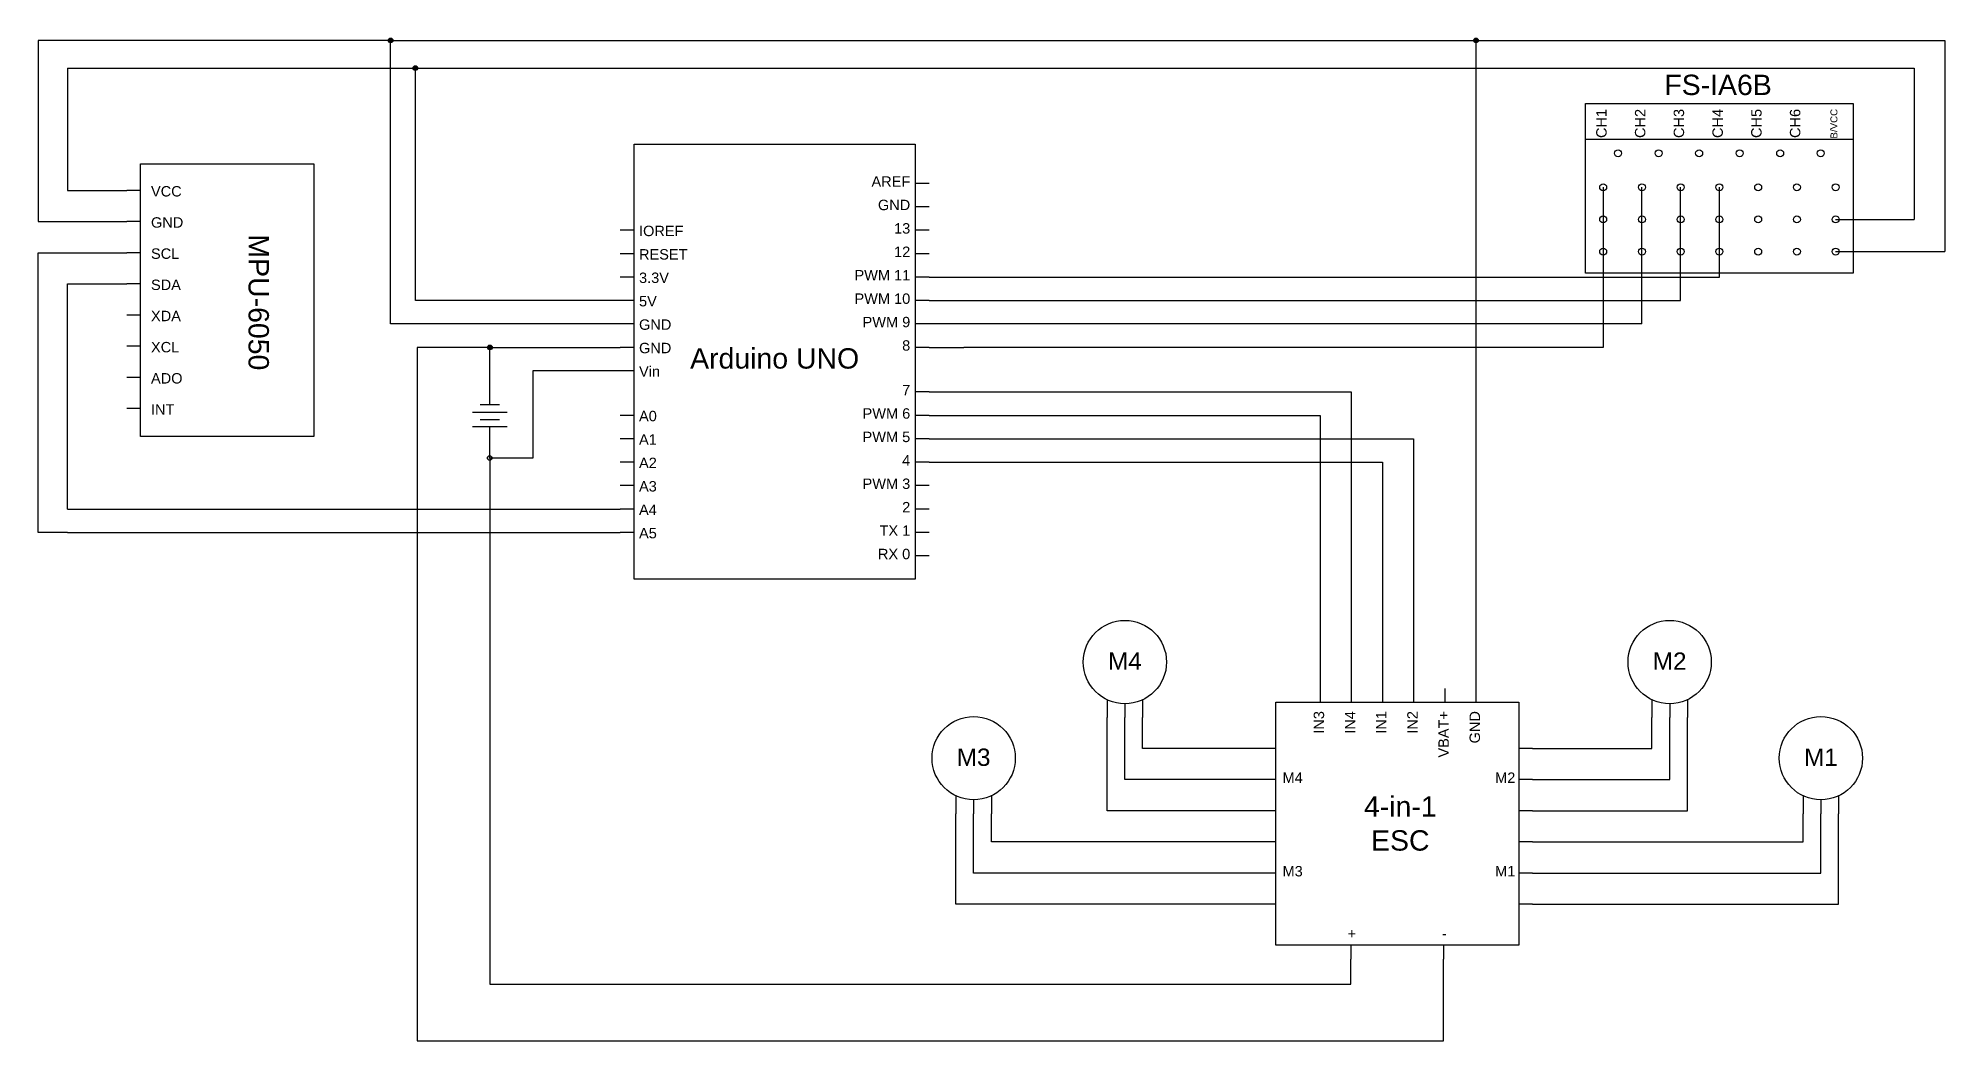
# Model space of a CAD drawing. Header units: millimetres. Extents: x 121140 to 670587, y 160574 to 449491.
import ezdxf

# ---------------------------------------------------------------- set-up
doc = ezdxf.new("R2010")
doc.units = ezdxf.units.MM
doc.styles.get("Standard").update_dxf_attribs({"font": 'arial.ttf'})

msp = doc.modelspace()

# ---------------------------------------------------------------- hatches: boundary and pattern name
h = msp.add_hatch()
h.set_pattern_fill('ANGLE', color=256)
h.set_pattern_definition([(0, (-28551.094, 120304.765), (0, 6.985), [5.08, -1.905]), (90, (-28551.094, 120304.765), (-6.985, 4e-16), [5.08, -1.905])])
h.paths.add_polyline_path([(222043, 448818, 1), (223389, 448818, 1)])
h = msp.add_hatch()
h.set_pattern_fill('ANGLE', color=256)
h.set_pattern_definition([(0, (284207.8446, 120304.765), (0, 6.985), [5.08, -1.905]), (90, (284207.8446, 120304.765), (-6.985, 4e-16), [5.08, -1.905])])
h.paths.add_polyline_path([(534802, 448818, 1), (536148, 448818, 1)])
h = msp.add_hatch()
h.set_pattern_fill('ANGLE', color=256)
h.set_pattern_definition([(0, (-21408.4944, 112355.737), (0, 6.985), [5.08, -1.905]), (90, (-21408.4944, 112355.737), (-6.985, 4e-16), [5.08, -1.905])])
h.paths.add_polyline_path([(229186, 440869, 1), (230532, 440869, 1)])
h = msp.add_hatch()
h.set_pattern_fill('ANGLE', color=256)
h.set_pattern_definition([(0, (0, 0), (0, 6.985), [5.08, -1.905]), (90, (0, 0), (-6.985, 4e-16), [5.08, -1.905])])
h.paths.add_polyline_path([(251267, 329186), (251267, 328513), (251940, 328513, 0.4142136)])
h.paths.add_polyline_path([(251267, 328513), (251267, 329186, 0.4142136), (250594, 328513, 0.4142136), (251267, 327840)])
h.paths.add_polyline_path([(251940, 328513), (251267, 328513), (251267, 327840, 0.4142136)])
h.paths.add_polyline_path([(250635, 360393), (251308, 360393), (251981, 360393, 1)])
h = msp.add_hatch()
h.set_pattern_fill('ANGLE', color=256)
h.set_pattern_definition([(0, (40.497, 31879.8126), (0, 6.985), [5.08, -1.905]), (90, (40.497, 31879.8126), (-6.985, 4e-16), [5.08, -1.905])])
h.paths.add_polyline_path([(250635, 360393, 1), (251981, 360393, 1)])

# ---------------------------------------------------------------- linework, layer by layer
for p, q in [((129598, 448818), (121140, 448818)), ((121140, 448818), (121140, 396623)), ((222716, 448818), (129598, 448818)), ((222716, 367141), (222716, 448818)), ((222716, 448818), (535475, 448818)), ((535475, 448818), (535475, 262148)), ((535475, 448818), (670587, 448818)), ((670587, 448818), (670587, 387977)), ((129598, 440869), (229859, 440869)), ((129598, 440869), (129598, 405605)), ((229859, 373889), (229859, 440869)), ((229859, 440869), (526493, 440869)), ((526493, 440869), (661766, 440869)), ((661766, 440869), (661766, 397255)), ((644186, 420289), (567045, 420289)), ((377898, 407630), (373898, 407630)), ((129598, 405605), (146675, 405605)), ((150675, 405605), (146675, 405605)), ((572124, 406533), (572124, 360393)), ((583288, 367141), (583288, 406533)), ((594452, 373889), (594452, 406533)), ((605615, 380637), (605615, 406533)), ((121140, 396623), (146675, 396623)), ((150675, 396623), (146675, 396623)), ((377898, 400882), (373898, 400882)), ((377898, 400882), (373898, 400882)), ((639107, 397255), (661766, 397255)), ((292849, 394134), (288849, 394134)), ((377898, 394134), (373898, 394134)), ((121140, 307056), (121140, 387642)), ((121140, 387642), (146675, 387642)), ((150675, 387642), (146675, 387642)), ((292849, 387386), (288849, 387386)), ((292849, 387386), (288849, 387386)), ((377898, 387386), (373898, 387386)), ((639107, 387977), (670587, 387977)), ((292849, 380637), (288849, 380637)), ((377898, 380637), (373898, 380637)), ((377898, 380637), (605615, 380637)), ((129598, 313804), (129598, 378660)), ((129598, 378660), (146675, 378660)), ((150675, 378660), (146675, 378660)), ((292849, 373889), (229859, 373889)), ((292849, 373889), (288849, 373889)), ((377898, 373889), (373898, 373889)), ((377898, 373889), (594452, 373889)), ((150675, 369679), (146675, 369679)), ((292849, 367141), (222716, 367141)), ((292849, 367141), (288849, 367141)), ((377898, 367141), (373898, 367141)), ((583288, 367141), (377898, 367141)), ((150675, 360697), (146675, 360697)), ((251308, 360393), (230391, 360393)), ((230391, 360393), (230391, 160574)), ((251308, 343886), (251308, 360393)), ((251308, 360393), (288849, 360393)), ((292849, 360393), (288849, 360393)), ((377898, 360393), (373898, 360393)), ((377898, 360393), (387898, 360393)), ((572124, 360393), (387898, 360393)), ((150675, 351715), (146675, 351715)), ((288849, 353645), (263692, 353645)), ((263692, 353645), (263692, 328513)), ((292849, 353645), (288849, 353645)), ((377898, 347545), (373898, 347545)), ((377898, 347545), (499549, 347545)), ((499549, 347545), (499549, 262148)), ((150675, 342734), (146675, 342734)), ((246267, 341699), (256267, 341699)), ((248508, 343886), (254108, 343886)), ((292849, 340797), (288849, 340797)), ((377898, 340797), (373898, 340797)), ((377898, 340797), (373898, 340797)), ((377898, 340797), (490567, 340797)), ((490567, 340797), (490567, 262148)), ((246267, 337568), (256267, 337568)), ((248508, 339604), (254108, 339604)), ((251267, 328513), (251267, 337568)), ((292849, 334049), (288849, 334049)), ((292849, 334049), (288849, 334049)), ((377898, 334049), (373898, 334049)), ((377898, 334049), (517512, 334049)), ((517512, 334049), (517512, 262148)), ((263692, 328513), (251267, 328513)), ((251267, 328513), (251267, 176877)), ((292849, 327300), (288849, 327300)), ((377898, 327300), (373898, 327300)), ((377898, 327300), (508530, 327300)), ((508530, 327300), (508530, 262148)), ((292849, 320552), (288849, 320552)), ((377898, 320552), (373898, 320552)), ((129598, 313804), (288849, 313804)), ((292849, 313804), (288849, 313804)), ((377898, 313804), (373898, 313804)), ((129598, 307056), (121140, 307056)), ((129598, 307056), (288849, 307056)), ((292849, 307056), (288849, 307056)), ((377898, 307056), (373898, 307056)), ((377898, 300308), (373898, 300308)), ((429193, 258858), (429193, 253719)), ((439400, 258858), (439400, 253719)), ((490567, 262148), (490567, 258148)), ((499549, 262148), (499549, 258148)), ((508530, 262148), (508530, 258148)), ((517512, 262148), (517512, 258148)), ((526493, 262148), (526493, 258148)), ((535475, 262148), (535475, 258148)), ((586182, 258858), (586182, 253719)), ((596389, 258858), (596389, 253719)), ((429193, 226877), (429193, 253719)), ((434297, 257719), (434297, 253719)), ((434297, 235859), (434297, 253719)), ((439400, 244841), (439400, 253719)), ((586182, 244841), (586182, 253719)), ((591286, 257719), (591286, 253719)), ((591286, 235859), (591286, 253719)), ((596389, 226877), (596389, 253719)), ((473791, 244841), (439400, 244841)), ((477791, 244841), (473791, 244841)), ((551791, 244841), (547791, 244841)), ((551791, 244841), (586182, 244841)), ((385616, 231173), (385616, 226034)), ((395823, 231173), (395823, 226034)), ((473791, 235859), (434297, 235859)), ((477791, 235859), (473791, 235859)), ((551791, 235859), (547791, 235859)), ((551791, 235859), (591286, 235859)), ((629759, 231173), (629759, 226034)), ((639966, 231173), (639966, 226034)), ((385616, 199933), (385616, 226034)), ((390720, 230034), (390720, 226034)), ((390720, 208914), (390720, 226034)), ((395823, 217896), (395823, 226034)), ((473791, 226877), (429193, 226877)), ((477791, 226877), (473791, 226877)), ((551791, 226877), (547791, 226877)), ((551791, 226877), (596389, 226877)), ((629759, 217896), (629759, 226034)), ((634863, 230034), (634863, 226034)), ((634863, 208914), (634863, 226034)), ((639966, 199933), (639966, 226034)), ((473791, 217896), (395823, 217896)), ((477791, 217896), (473791, 217896)), ((551791, 217896), (547791, 217896)), ((551791, 217896), (629759, 217896)), ((473791, 208914), (390720, 208914)), ((477791, 208914), (473791, 208914)), ((551791, 208914), (547791, 208914)), ((551791, 208914), (634863, 208914)), ((473791, 199933), (385616, 199933)), ((477791, 199933), (473791, 199933)), ((551791, 199933), (547791, 199933)), ((551791, 199933), (639966, 199933)), ((499442, 188148), (499442, 184148)), ((526140, 188148), (526140, 184148)), ((499442, 176877), (499442, 184148)), ((526140, 160574), (526140, 184148)), ((251267, 176877), (499442, 176877)), ((230391, 160574), (526140, 160574))]:
    msp.add_line(p, q)
for points in [[(567045, 430689), (644186, 430689), (644186, 381747), (567045, 381747)], [(292849, 418981), (373898, 418981), (373898, 293560), (292849, 293560)], [(150675, 413296), (200566, 413296), (200566, 334702), (150675, 334702)], [(477791, 258148), (547791, 258148), (547791, 188148), (477791, 188148)]]:
    msp.add_lwpolyline(points, close=True)
for centre, radius in [((222716, 448818), 673), ((222716, 448818), 673), ((535475, 448818), 673), ((535475, 448818), 673), ((229859, 440869), 673), ((229859, 440869), 673), ((576421, 416330), 1000), ((588099, 416330), 1000), ((599777, 416330), 1000), ((611454, 416330), 1000), ((623132, 416330), 1000), ((634810, 416330), 1000), ((572124, 406533), 1000), ((583288, 406533), 1000), ((594452, 406533), 1000), ((605615, 406533), 1000), ((616779, 406533), 1000), ((627943, 406533), 1000), ((639107, 406533), 1000), ((572124, 397255), 1000), ((583288, 397255), 1000), ((594452, 397255), 1000), ((605615, 397255), 1000), ((616779, 397255), 1000), ((627943, 397255), 1000), ((639107, 397255), 1000), ((572124, 387977), 1000), ((583288, 387977), 1000), ((594452, 387977), 1000), ((605615, 387977), 1000), ((616779, 387977), 1000), ((627943, 387977), 1000), ((639107, 387977), 1000), ((251308, 360393), 673), ((251308, 360393), 673), ((251308, 360393), 5.820766091346741e-11), ((251267, 328513), 673), ((434297, 269719), 12000), ((591286, 269719), 12000), ((390720, 242034), 12000), ((634863, 242034), 12000)]:
    msp.add_circle(centre, radius)

# ---------------------------------------------------------------- texts
for s, p in [('VCC', (153661, 403862)), ('GND', (153661, 394881)), ('IOREF', (294296, 392443)), ('SCL', (153661, 385899)), ('RESET', (294296, 385695)), ('SDA', (153661, 376917)), ('3.3V', (294296, 378947)), ('5V', (294296, 372199)), ('XDA', (153661, 367936)), ('GND', (294296, 365450)), ('XCL', (153661, 358954)), ('GND', (294296, 358702)), ('ADO', (153661, 349973)), ('Vin', (294296, 351954)), ('INT', (153661, 340991)), ('A0', (294296, 339106)), ('A1', (294296, 332358)), ('A2', (294296, 325610)), ('A3', (294296, 318862)), ('A4', (294296, 312113)), ('A5', (294296, 305365))]:
    msp.add_text(s, height=3000).set_placement(p)
for s, width, gutter_width, heights, insert, char_height, attachment_point in [('\\pxqc;FS-IA6B', 76364.32, 15000, [11614], (567045, 438958), 5864.42, 1), ('\\pxqr;AREF', 16406.31, 15000, [0], (356045, 409675), 3000, 1), ('\\pxqr;GND', 16406.31, 15000, [0], (356045, 402927), 3000, 1), ('\\pxqr;13', 16406.31, 15000, [0], (356045, 396179), 3000, 1), ('\\pxqr;12', 16406.31, 15000, [0], (356045, 389431), 3000, 1), ('\\pxqr;PWM 11', 16406.31, 15000, [0], (356045, 382683), 3000, 1), ('Arduino^JUno', 30327.47, 12.5, [0], (321602, 373934), 2.5, 1), ('\\pxqr;PWM 10', 16406.31, 15000, [0], (356045, 375935), 3000, 1), ('Arduino^JUNO', 27528.01, 12.5, [0], (325101, 372768), 2.5, 1), ('\\pxqr;PWM 9', 16406.31, 15000, [0], (356045, 369187), 3000, 1), ('Arduino^JUNO', 34158.31, 12.5, [0], (322272, 363681), 2.5, 1), ('\\pxqc;Arduino UNO', 81049.66, 29322, [0], (292849, 360143), 5864.42, 1), ('\\pxqr;8', 16406.31, 15000, [0], (356045, 362439), 3000, 1), ('\\pxqr;7', 16406.31, 15000, [0], (356045, 349590), 3000, 1), ('\\pxqr;PWM 6', 16406.31, 15000, [0], (356045, 342842), 3000, 1), ('\\pxqr;PWM 5', 16406.31, 15000, [0], (356045, 336094), 3000, 1), ('\\pxqr;4', 16406.31, 15000, [0], (356045, 329346), 3000, 1), ('\\pxqr;PWM 3', 16406.31, 15000, [0], (356045, 322598), 3000, 1), ('\\pxqr;2', 16406.31, 15000, [0], (356045, 315850), 3000, 1), ('\\pxqr;TX 1', 16406.31, 15000, [0], (356045, 309102), 3000, 1), ('\\pxqr;RX 0', 16406.31, 15000, [0], (356045, 302353), 3000, 1), ('\\pxqc;M4', 20566.38, 15000, [641], (444580, 272485), 5000, 3), ('\\pxqc;M2', 20566.38, 15000, [641], (581002, 272485), 5000, 1), ('\\pxqc;M3', 20566.38, 15000, [641], (401003, 244801), 5000, 3), ('\\pxqc;M1', 20566.38, 15000, [641], (624580, 244801), 5000, 1), ('M4', 8991.88, 15000, [0], (479735, 237900), 3000, 1), ('M2', 8991.88, 15000, [0], (540987, 237900), 3000, 1), ('\\pxqc;4-in-1^JESC', 81049.66, 29322, [0], (473139, 231032), 5864.42, 1), ('M3', 8991.88, 15000, [0], (479735, 210955), 3000, 1), ('M1', 8991.88, 15000, [0], (540987, 210955), 3000, 1), ('+', 8991.88, 15000, [0], (498470, 192990), 3000, 1), ('-', 8991.88, 15000, [0], (525654, 192990), 3000, 1)]:
    msp.add_mtext_dynamic_manual_height_columns(s, width=width, gutter_width=gutter_width, heights=heights, dxfattribs=dict(insert=insert, char_height=char_height, attachment_point=attachment_point))
at = {"attachment_point": 1}
for s, width, heights, insert, char_height, rotation in [('\\pxqr;CH1', 8991.88, [0], (570116, 420110), 3000, 90), ('\\pxqr;CH2', 8991.88, [0], (581280, 420110), 3000, 90), ('\\pxqr;CH3', 8991.88, [0], (592444, 420110), 3000, 90), ('\\pxqr;CH4', 8991.88, [0], (603608, 420110), 3000, 90), ('\\pxqr;CH5', 8991.88, [0], (614772, 420110), 3000, 90), ('\\pxqr;CH6', 8991.88, [0], (625936, 420110), 3000, 90), ('\\pxqr;B/VCC', 8991.88, [0], (637618, 420110), 2000, 90), ('\\pxqc;MPU-6050', 76364.32, [11614], (187640, 411527), 5864.42, 270), ('\\pxqr;IN3', 8991.88, [0], (488718, 246603), 3000, 90), ('\\pxqr;IN4', 8991.88, [0], (497699, 246603), 3000, 90), ('\\pxqr;IN1', 8991.88, [0], (506681, 246603), 3000, 90), ('\\pxqr;IN2', 8991.88, [0], (515662, 246603), 3000, 90), ('\\pxqr;VBAT+', 8991.88, [0], (524644, 246603), 3000, 90), ('\\pxqr;GND', 8991.88, [0], (533625, 246603), 3000, 90)]:
    msp.add_mtext_dynamic_manual_height_columns(s, width=width, gutter_width=15000, heights=heights, dxfattribs=dict(at, insert=insert, char_height=char_height, rotation=rotation))

doc.saveas('drawing.dxf')
